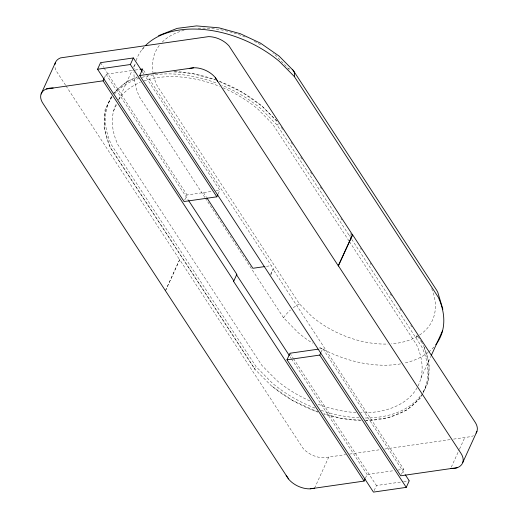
<?xml version="1.0" encoding="UTF-8"?>
<svg xmlns="http://www.w3.org/2000/svg" width="518" height="518" viewBox="0 0 518 518"><rect width="100%" height="100%" fill="white"/><g stroke="black" fill="none" stroke-linecap="round" stroke-linejoin="round"><path stroke-width="0.39" stroke-dasharray="2.59 1.94" d="M104.403 77.907L106.067 74.255L134.356 70.183M113.552 111.137L116.887 103.814M118.887 99.424L132.232 70.15M133.566 67.223L135.23 63.565A93.726 59.745 24.5 0 0 134.285 68.771M184.699 200.077L187.024 194.969L212.017 191.369M165.404 290.766L179.681 259.647L303.147 448.452A19.49 12.426 24.5 0 0 323.737 457.763L345.551 454.675M165.501 290.753L179.681 259.647M218.162 193.894L219.826 190.248L145.176 76.023M270.649 274.249L272.973 269.14L273.491 269.062L147.144 75.738M270.836 274.903L273.491 269.062M321.121 352.162L322.785 348.51L404.895 474.151M314.562 488.202L328.742 457.096M417.152 335.256L416.012 337.755A2.014 1.114 -32.2 0 0 417.56 336.143M365.417 478.153L367.081 474.501L393.855 470.648M420.901 378.269L430.905 356.313M374.119 490.643L376.45 485.534L402.849 481.734M401.411 474.333L403.742 469.224L272.973 269.14M451.295 467.158L459.207 449.792M459.537 449.074L464.814 437.496M111.493 96.38L105.057 109.758L104.131 127.706L109.92 147.002L254.817 369.166L271.212 385.657A101.049 64.413 24.5 0 0 317.78 412.063M422.533 394.068L420.622 397.947L406.818 410.12L388.17 417.761L365.799 420.571M422.882 393.337L428.256 382.148L429.182 364.193L423.491 345.098M142.029 49.527L145.351 46.471M112.892 93.758L126.275 81.915L137.561 77.234M135.153 70.066L140.754 69.263M215.922 190.812L219.826 190.248M349.093 235.243L352.499 234.758M266.466 266.33L271.257 265.643M319.58 348.97L322.785 348.51M349.553 454.098L379.966 449.715M384.77 449.028L450.407 439.575M453.606 439.109L471.645 436.512A18.266 11.642 24.5 0 0 473.458 435.619M397.85 470.072L403.742 469.224M403.645 481.617L409.246 480.808M173.821 71.873L191.951 73.439L215.488 79.908M360.282 420.098L341.368 418.466L323.905 413.662M317.832 411.991L292.34 400.375L271.011 385.554M219.185 81.345L240.974 91.524L262.225 106.274L277.376 121.607M289.335 69.652L275.848 55.549A79.558 50.712 24.5 0 0 272.876 53.153M277.091 121.419L262.102 106.248A101.049 64.413 24.5 0 0 218.499 80.931M351.301 238.63L277.065 125.039L260.962 108.741A101.049 64.413 24.5 0 0 221.814 85.198M159.272 45.493A79.558 50.712 24.5 0 0 157.207 85.91L299.417 303.878L312.024 316.64A79.558 50.712 24.5 0 0 388.027 344.03M205.303 198.096L283.54 317.799L298.446 332.893A93.726 59.745 24.5 0 0 312.574 343.194M111.739 96.788A101.049 64.413 24.5 0 0 111.422 144.813L256.248 366.867L272.351 383.158A101.049 64.413 24.5 0 0 315.209 408.19M281.3 127.273L283.068 129.979M291.019 142.152L292.793 144.859M300.744 157.032L302.512 159.738M310.47 171.911L312.237 174.618M320.195 186.791L321.963 189.497M340.967 218.577L341.854 219.93M350.692 233.456L351.573 234.809M360.418 248.336L361.299 249.682M370.137 263.209L371.024 264.562M390.028 293.648L391.796 296.348M399.754 308.521L401.521 311.227M410.8 325.433L411.687 326.787M351.741 239.303L421.898 347.092A101.049 64.413 24.5 0 1 422.798 393.02M349.061 241.032L272.597 124.029L257.686 108.942A93.726 59.745 24.5 0 0 223.18 87.872M349.508 241.712L416.53 344.69A93.726 59.745 24.5 0 1 417.514 387.03M143.609 70.331L146.704 75.058M142.521 71.963L144.729 75.343M203.425 192.612L206.514 197.339M204.863 197.416L139.601 97.144A93.726 59.745 24.5 0 1 134.039 71.866M100.563 62.672L103.606 67.334M104.04 67.994L187.024 194.969M289.983 353.237L293.078 357.964M293.518 358.644L376.45 485.534M106.067 74.255L188.235 199.987M290.209 356.889L291.097 358.236M291.537 358.916L367.081 474.501M65.572 85.217L57.174 72.371A18.266 11.642 24.5 0 1 54.947 67.139M66.013 85.891L179.578 259.66M421.283 341.543L422.973 344.23M417.994 336.59L421.354 341.925M417.132 387.723A93.726 59.745 24.5 0 1 360.586 412.762M355.963 412.574A93.726 59.745 24.5 0 1 316.388 403.626M309.816 400.893A93.726 59.745 24.5 0 1 276.767 380.465L261.855 365.371L117.923 144.716A93.726 59.745 24.5 0 1 116.576 103.069M433.851 347.066A93.726 59.745 24.5 0 1 428.762 351.903M428.133 352.402A93.726 59.745 24.5 0 1 403.574 363.286M400.537 363.876A93.726 59.745 24.5 0 1 318.097 346.529M283.514 317.806A22.19 10.483 -39.2 0 1 290.494 310.01M293.35 307.698A22.19 10.483 -39.2 0 1 299.417 303.898M422.403 393.725A101.049 64.413 24.5 0 1 365.637 420.493M361.072 420.467A101.049 64.413 24.5 0 1 323.808 414.083M278.451 123.575A2.014 0.952 -39.2 0 1 277.065 125.039M111.946 97.267A101.049 64.413 24.5 0 0 110.282 147.313L255.109 369.36A2.014 0.952 -39.2 0 1 254.862 368.33A2.014 0.952 -39.2 0 1 256.248 366.867M114.368 94.166A101.049 64.413 24.5 0 1 138.915 78.354M142.055 77.37A101.049 64.413 24.5 0 1 217.366 83.43M118.538 99.663A93.726 59.745 24.5 0 1 140.248 82.356M144.043 80.905A93.726 59.745 24.5 0 1 219.528 86.357M136.117 60.561A93.726 59.745 24.5 0 1 144.477 46.626M114.517 92.864A101.049 64.413 24.5 0 1 137.011 76.968M153.885 72.533A101.049 64.413 24.5 0 1 156.255 72.203M174.566 71.51A101.049 64.413 24.5 0 1 215.533 79.837M420.415 395.933A101.049 64.413 24.5 0 1 364.51 418.007M359.11 417.858A101.049 64.413 24.5 0 1 321.166 410.353M423.711 346.089A101.049 64.413 24.5 0 1 422.714 392.618M431.688 288.604A79.558 50.712 24.5 0 1 418.162 335.929M417.534 336.305A79.558 50.712 24.5 0 1 391.323 343.848M162.251 42.087A79.558 50.712 24.5 0 1 184.117 30.329M198.193 28.231A79.558 50.712 24.5 0 1 229.014 31.617M229.778 31.818A79.558 50.712 24.5 0 1 247.015 37.859M254.28 41.31A79.558 50.712 24.5 0 1 261.881 45.578M288.442 68.331A22.19 10.483 -39.2 0 1 289.536 68.46"/><path stroke-width="0.78" d="M41.09 94.004L55.271 62.898M217.832 194.626L216.835 196.814L184.032 201.541L97.572 69.237L100.563 62.672L133.359 57.951L142.081 71.29M46.355 88.992L103.076 80.827L104.073 78.639M97.572 69.237L130.368 64.517L133.359 57.951M457.472 467.618L400.751 475.789L139.737 75.544L142.728 68.978L140.754 69.263M310.243 488.824L364.089 481.073L233.32 280.983L233.838 280.911L236.836 274.346L188.681 200.667M405.335 474.818L409.246 480.808L406.254 487.373L373.452 492.1L286.991 359.803L289.983 353.237L317.981 349.203M215.333 77.674L338.319 265.863L352.596 234.738L475 422.028A18.266 11.642 24.5 0 1 476.12 433.08M338.319 265.863L352.596 234.738M286.991 359.803L319.787 355.076L320.791 352.887M364.089 481.073L365.086 478.885M431.241 355.581L442.579 330.698M462.729 462.613L476.91 431.5M158.553 35.664L177.162 28.367L196.536 25.906L218.959 27.836L240.216 33.676L260.554 43.182L279.034 56.022L292.916 70.072M189.258 68.415L194.263 67.748A19.49 12.426 24.5 0 1 214.853 77.052L217.677 81.261M314.562 488.202L309.557 488.869A19.49 12.426 24.5 0 1 288.973 479.558L286.15 475.356M139.737 75.544L193.583 67.787M264.866 266.563L252.888 268.285L206.96 198.012M236.836 274.346L236.312 274.417L289.329 355.536M435.78 344.735A93.726 59.745 24.5 0 0 438.209 297.118L294.276 76.463L279.364 61.37A93.726 59.745 24.5 0 0 145.545 45.513M293.479 70.733L436.803 290.43L437.839 292.45L442.877 309.259M352.499 234.758L229.027 45.947A19.49 12.426 24.5 0 0 208.443 36.636L60.528 57.886A18.266 11.642 24.5 0 0 54.869 64.64M338.422 265.851L460.826 453.133A18.266 11.642 24.5 0 1 450.641 468.602M130.368 64.517L216.835 196.814M319.787 355.076L406.254 487.373M103.076 80.827L233.838 280.911M288.494 478.936L43 103.477A18.266 11.642 24.5 0 1 53.186 88.008M292.23 69.509A22.19 10.483 -39.2 0 1 294.302 76.45"/></g></svg>
